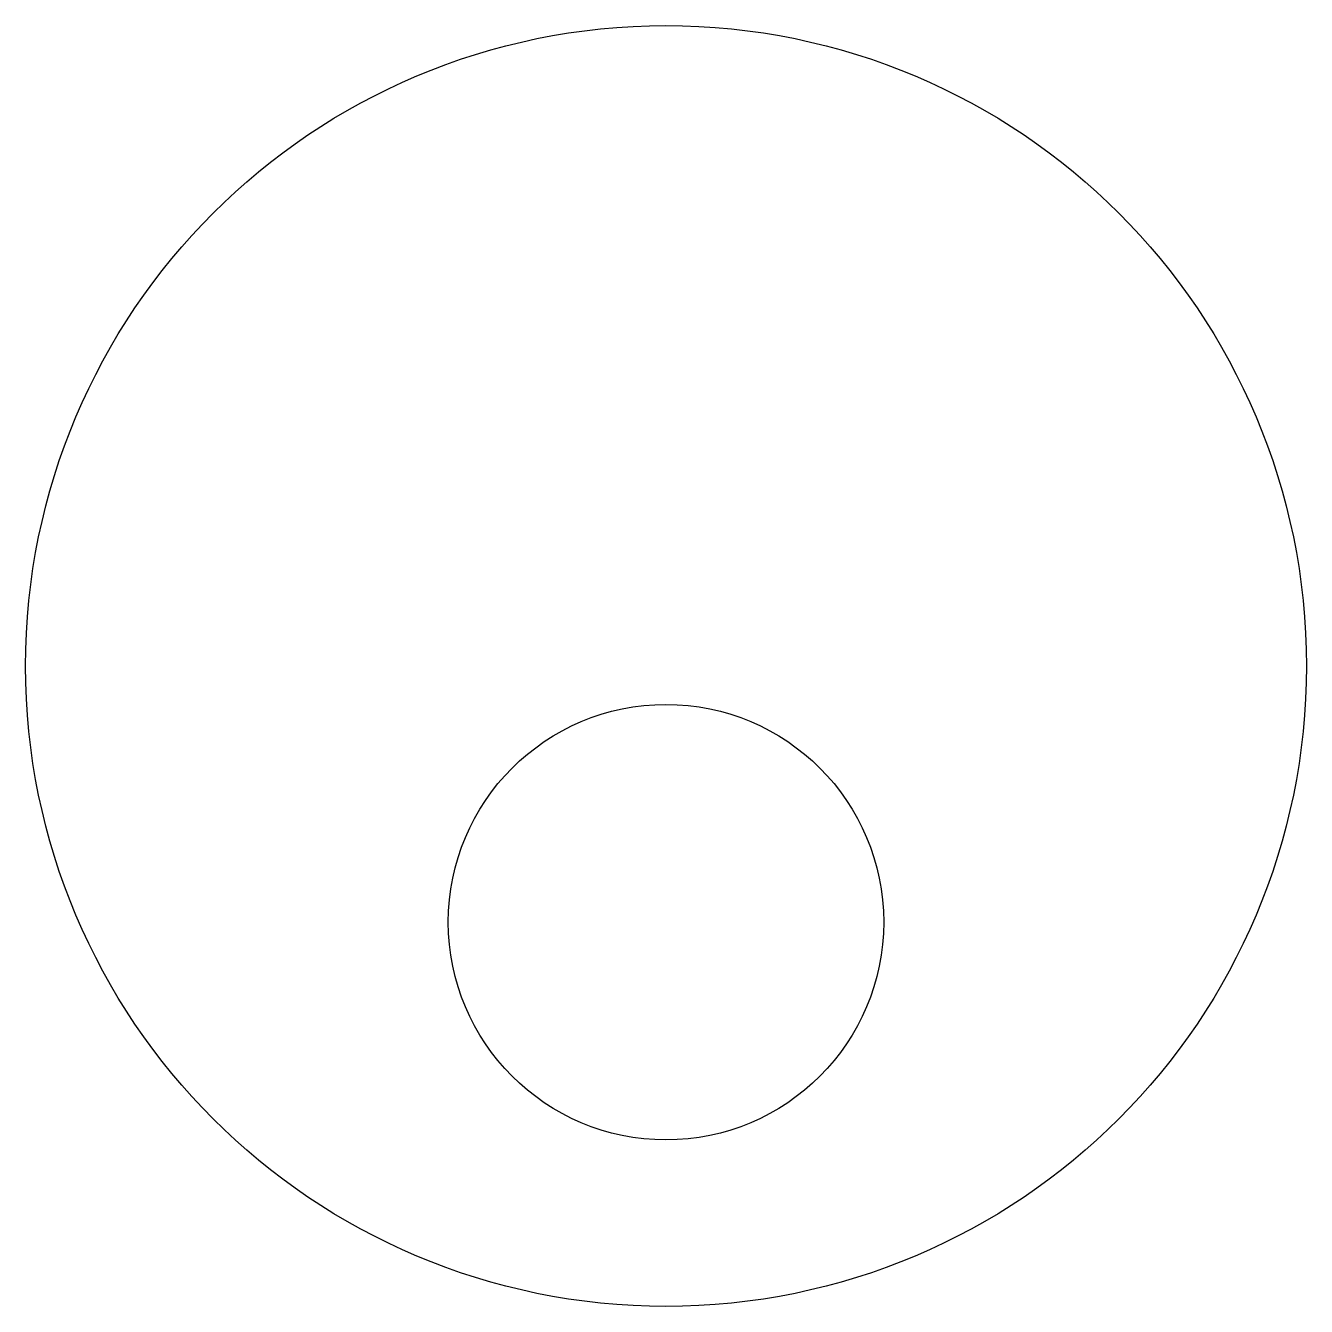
# Model space of a CAD drawing. Header units: inches. Extents: x 1.5 to 4, y 2.76 to 5.26.
import ezdxf

# ---------------------------------------------------------------- set-up
doc = ezdxf.new("R2010")
doc.units = ezdxf.units.IN
doc.layers.get('0').update_dxf_attribs({"linetype": 'CONTINUOUS'})

msp = doc.modelspace()

# ---------------------------------------------------------------- linework, layer by layer
for centre, radius in [((2.75, 4.01), 1.25), ((2.75, 3.51), 0.425)]:
    msp.add_circle(centre, radius)

doc.saveas('drawing.dxf')
